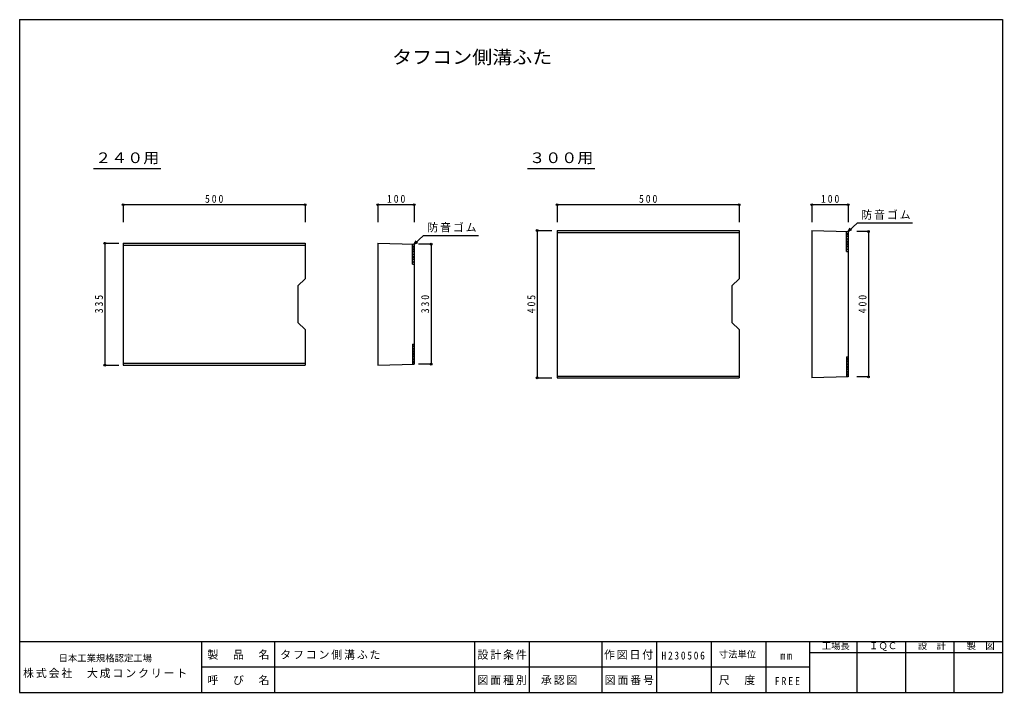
# Model space of a CAD drawing. Units: millimetres, scale not verified. Extents: x -1340 to 1360, y -950 to 900.
import ezdxf
from ezdxf.enums import TextEntityAlignment as Align

# ---------------------------------------------------------------- set-up
doc = ezdxf.new("R2010")
doc.units = ezdxf.units.MM
doc.header["$LTSCALE"] = 10
doc.header["$PDMODE"] = 32
doc.header["$PDSIZE"] = 5
for name, color, linetype in [('0-1', 7, 'Continuous'), ('0-2', 4, 'Continuous'), ('0-3', 7, 'Continuous'), ('F-0', 2, 'Continuous')]:
    doc.layers.add(name, color=color, linetype=linetype)
doc.styles.add('ＭＳ ゴシック', font='')
doc.styles.get('ＭＳ ゴシック').set_extended_font_data('MS Gothic')

msp = doc.modelspace()

# ---------------------------------------------------------------- linework, layer by layer
at = {"layer": '0-1'}
for p, q in [((136.51, 320), (136.51, -85)), ((136.51, 320), (636.51, 320)), ((136.51, 315), (636.51, 315)), ((636.51, 320), (636.51, 187.5)), ((836.51, 320), (836.51, -85)), ((-1055.89, 285), (-1055.89, -50)), ((-1055.89, 285), (-555.89, 285)), ((-1055.89, 280), (-555.89, 280)), ((-355.89, 285), (-355.89, -50)), ((-575.89, 167.5), (-575.89, 67.5)), ((636.51, 187.5), (616.51, 167.5)), ((616.51, 167.5), (616.51, 67.5)), ((-575.89, 67.5), (-555.89, 47.5)), ((616.51, 67.5), (636.51, 47.5)), ((-555.89, 47.5), (-555.89, -50)), ((636.51, 47.5), (636.51, -85)), ((-1055.89, -45), (-555.89, -45)), ((-1055.89, -50), (-555.89, -50)), ((-355.89, -50), (-255.89, -47.5)), ((136.51, -80), (636.51, -80)), ((136.51, -85), (636.51, -85)), ((936.51, -82.5), (836.51, -85))]:
    msp.add_line(p, q, dxfattribs=at)
for points in [[(836.51, 320), (936.51, 317.5), (936.51, -82.5)], [(-555.89, 285), (-555.89, 187.5), (-575.89, 167.5)], [(-355.89, 285), (-255.89, 282.5), (-255.89, -47.5)]]:
    msp.add_lwpolyline(points, dxfattribs=at)
at = {"layer": '0-2'}
for p, q in [((-555.89, 390.95), (-1055.89, 390.95)), ((-255.89, 390.95), (-355.89, 390.95)), ((636.51, 390.95), (136.51, 390.95)), ((936.51, 390.95), (836.51, 390.95)), ((82.05, 320), (82.05, -85)), ((992.02, 317.5), (992.02, -82.5)), ((-1106.03, 285), (-1106.03, -50)), ((-209.69, 282.5), (-209.69, -47.5))]:
    msp.add_line(p, q, dxfattribs=at)
at = {"layer": '0-2', "color": 7}
for p, q in [((-1055.89, 390.95), (-1055.89, 343.23)), ((-555.89, 390.95), (-555.89, 343.23)), ((-355.89, 390.95), (-355.89, 343.23)), ((-255.89, 390.95), (-255.89, 343.23)), ((136.51, 390.95), (136.51, 343.23)), ((636.51, 390.95), (636.51, 343.23)), ((836.51, 390.95), (836.51, 343.23)), ((936.51, 390.95), (936.51, 343.23)), ((82.05, 320), (122.55, 320)), ((992.02, 317.5), (960.38, 317.5)), ((-1106.03, 285), (-1067.41, 285)), ((-209.69, 282.5), (-244.49, 282.5)), ((-1106.03, -50), (-1067.41, -50)), ((-209.69, -47.5), (-244.49, -47.5)), ((82.05, -85), (122.55, -85)), ((992.02, -82.5), (960.38, -82.5))]:
    msp.add_line(p, q, dxfattribs=at)
at = {"layer": '0-2'}
for p in [(-1055.89, 390.95), (-555.89, 390.95), (-355.89, 390.95), (-255.89, 390.95), (136.51, 390.95), (636.51, 390.95), (836.51, 390.95), (936.51, 390.95), (82.05, 320), (992.02, 317.5), (-1106.03, 285), (-209.69, 282.5), (-1106.03, -50), (-209.69, -47.5), (992.02, -82.5), (82.05, -85)]:
    msp.add_point(p, dxfattribs=at)
at = {"layer": '0-3', "color": 2}
for p, q in [((-1136.87, 490.74), (-951.94, 490.74)), ((55.53, 490.74), (240.47, 490.74))]:
    msp.add_line(p, q, dxfattribs=at)
at = {"layer": '0-3'}
for p, q in [((962.3, 341.43), (1113.02, 341.43)), ((-230.1, 306.43), (-79.38, 306.43)), ((931.51, 262.5), (931.51, 317.62)), ((936.51, 308.5), (931.51, 313.5)), ((936.51, 301.43), (931.51, 306.43)), ((936.51, 294.36), (931.51, 299.36)), ((936.51, 315.57), (934.53, 317.55)), ((936.51, 317.5), (946.25, 322.56)), ((-260.89, 227.5), (-260.89, 282.62)), ((-255.89, 273.5), (-260.89, 278.5)), ((-255.89, 266.43), (-260.89, 271.43)), ((-255.89, 280.57), (-257.87, 282.55)), ((-255.89, 282.5), (-246.16, 287.56)), ((936.51, 287.29), (931.51, 292.29)), ((936.51, 280.22), (931.51, 285.22)), ((936.51, 273.15), (931.51, 278.15)), ((936.51, 266.08), (931.51, 271.08)), ((-255.89, 259.36), (-260.89, 264.36)), ((-255.89, 252.29), (-260.89, 257.29)), ((-255.89, 245.22), (-260.89, 250.22)), ((-255.89, 238.15), (-260.89, 243.15)), ((933.01, 262.5), (931.51, 264)), ((931.51, 262.5), (936.51, 262.5)), ((-255.89, 231.08), (-260.89, 236.08)), ((-259.39, 227.5), (-260.89, 229)), ((-260.89, 227.5), (-255.89, 227.5)), ((-260.89, 7.5), (-255.89, 7.5)), ((-259.39, 7.5), (-260.89, 6)), ((-260.89, 7.5), (-260.89, -47.62)), ((-255.89, 3.92), (-260.89, -1.08)), ((-255.89, -3.15), (-260.89, -8.15)), ((-255.89, -10.22), (-260.89, -15.22)), ((-255.89, -17.29), (-260.89, -22.29)), ((-255.89, -24.36), (-260.89, -29.36)), ((-255.89, -31.43), (-260.89, -36.43)), ((-255.89, -38.5), (-260.89, -43.5)), ((-255.89, -45.57), (-257.87, -47.55)), ((931.51, -27.5), (936.51, -27.5)), ((933.01, -27.5), (931.51, -29)), ((931.51, -27.5), (931.51, -82.62)), ((936.51, -31.08), (931.51, -36.08)), ((936.51, -38.15), (931.51, -43.15)), ((936.51, -45.22), (931.51, -50.22)), ((936.51, -52.29), (931.51, -57.29)), ((936.51, -59.36), (931.51, -64.36)), ((936.51, -66.43), (931.51, -71.43)), ((936.51, -73.5), (931.51, -78.5)), ((936.51, -80.57), (934.53, -82.55))]:
    msp.add_line(p, q, dxfattribs=at)
for points in [[(962.3, 341.43), (936.51, 317.5), (942.28, 326.83)], [(-230.1, 306.43), (-255.89, 282.5), (-250.12, 291.83)]]:
    msp.add_lwpolyline(points, dxfattribs=at)
at = {"layer": 'F-0'}
for p, q in [((-1340, 900), (-1340, -950)), ((-1340, 900), (1360, 900)), ((1360, 900), (1360, -950)), ((-1340, -810), (1360, -810)), ((-840, -810), (-840, -950)), ((-640, -810), (-640, -950)), ((-90, -810), (-90, -950)), ((60, -810), (60, -950)), ((260, -810), (260, -950)), ((410, -810), (410, -950)), ((560, -810), (560, -950)), ((710, -810), (710, -950)), ((830, -810), (830, -950)), ((960, -810), (960, -950)), ((1094, -810), (1094, -950)), ((1227, -810), (1227, -950)), ((830, -840), (1360, -840)), ((-840, -880), (830, -880)), ((-1340, -950), (1360, -950))]:
    msp.add_line(p, q, dxfattribs=at)

# ---------------------------------------------------------------- texts
at = {"layer": '0-2', "color": 7, "char_height": 21.99, "attachment_point": 7, "style": 'ＭＳ ゴシック'}
for s, insert in [('\\T1.38;\\W0.9;500', (-830.89, 395.95)), ('\\T1.38;\\W0.9;100', (-330.89, 395.95)), ('\\T1.38;\\W0.9;500', (361.51, 395.95)), ('\\T1.38;\\W0.9;100', (861.51, 395.95))]:
    msp.add_mtext(s, dxfattribs=dict(at, insert=insert))
at = {"layer": '0-2', "color": 7, "char_height": 21.99, "attachment_point": 7, "rotation": 90, "style": 'ＭＳ ゴシック'}
for s, insert in [('\\T1.38;\\W0.9;335', (-1111.03, 92.5)), ('\\T1.38;\\W0.9;330', (-214.69, 92.5)), ('\\T1.38;\\W0.9;405', (77.05, 92.5)), ('\\T1.38;\\W0.9;400', (987.02, 92.5))]:
    msp.add_mtext(s, dxfattribs=dict(at, insert=insert))
at = {"layer": '0-3', "color": 3, "style": 'ＭＳ ゴシック', "width": 1.1}
msp.add_text('タフコン側溝ふた', height=36.66, dxfattribs=at).set_placement((-316.67, 767.5), align=Align.BOTTOM_LEFT)
at = {"layer": '0-3', "style": 'ＭＳ ゴシック', "width": 1.1}
for s, p in [('２４０用', (-1132.4, 496.67)), ('３００用', (60, 496.67))]:
    msp.add_text(s, height=29.33, dxfattribs=at).set_placement(p, align=Align.BOTTOM_LEFT)
at = {"layer": '0-3', "char_height": 21.99, "attachment_point": 7, "style": 'ＭＳ ゴシック'}
for insert in [(972.46, 349.89), (-219.94, 314.89)]:
    msp.add_mtext('\\T1.17;防音ゴム', dxfattribs=dict(at, insert=insert))
at = {"layer": 'F-0', "color": 4, "style": 'ＭＳ ゴシック'}
for s, p in [('寸法単位', (580.88, -860)), ('工場長', (863.95, -836.76)), ('ＩＱＣ', (993.95, -836.76)), ('設\u3000計', (1127.95, -836.76)), ('製\u3000図', (1261.95, -836.76)), ('日本工業規格認定工場', (-1233.11, -870.61))]:
    msp.add_text(s, height=18.33, dxfattribs=at).set_placement(p, align=Align.BOTTOM_LEFT)
at = {"layer": 'F-0', "color": 7, "char_height": 21.99, "attachment_point": 7, "style": 'ＭＳ ゴシック'}
for s, insert in [('\\T1.17;製\u3000品\u3000名', (-824.17, -860)), ('\\T1.17;タフコン側溝ふた', (-624.17, -860)), ('\\T1.17;設計条件', (-82.05, -860)), ('\\T1.17;作図日付', (265.36, -860)), ('\\T1.39;\\W0.85;H230506', (423.79, -860)), ('\\T1.36;\\W0.9;mm', (750.15, -860)), ('\\T1.17;株式会社\u3000大成コンクリート', (-1330.61, -911.02)), ('\\T1.17;呼\u3000び\u3000名', (-824.17, -930)), ('\\T1.17;図面種別', (-82.05, -930)), ('\\T1.17;承認図', (92.19, -930)), ('\\T1.17;図面番号', (267.38, -930)), ('\\T1.17;尺\u3000度', (580.88, -930)), ('\\T1.38;\\W0.9;FREE', (734.6, -930))]:
    msp.add_mtext(s, dxfattribs=dict(at, insert=insert))

doc.saveas('drawing.dxf')
